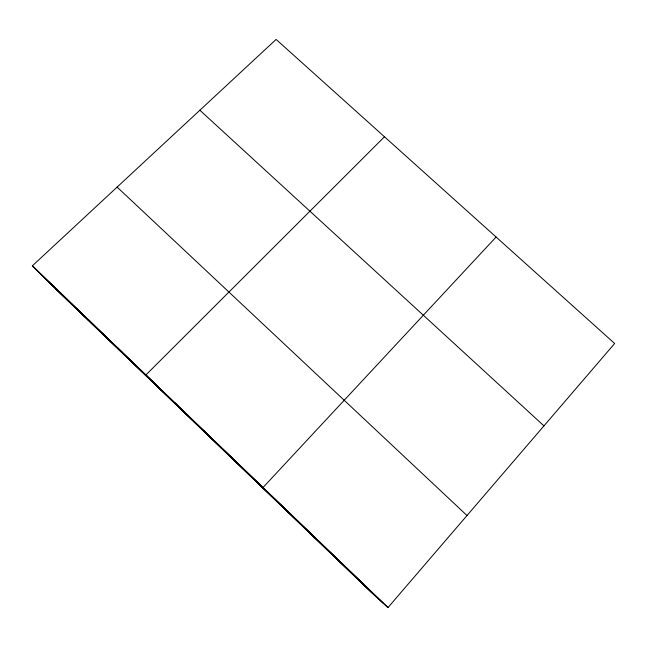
<?xml version="1.0" encoding="UTF-8"?>
<svg xmlns="http://www.w3.org/2000/svg" width="647" height="647" viewBox="0 0 647 647"><rect width="100%" height="100%" fill="white"/><g stroke="black" fill="none" stroke-linecap="round" stroke-linejoin="round"><path stroke-width="0.97" d="M387.99 607.573L614.65 343.508L276.107 39.427L32.35 265.836L62.508 295.566L370.197 591.269L387.99 607.573L32.35 265.836M496.095 237.02L262.65 487.911M384.48 136.768L145.907 374.953L161.192 390.408M286.71 510.467L287.778 511.284M310.568 533.395L312.582 535.109M334.58 556.469L337.548 559.105M358.753 579.696L362.684 583.254M199.874 110.233L543.957 425.872M117.115 187.104L467.005 515.522M40.64 274.013L383.081 603.069M48.371 281.639L378.511 598.879M55.788 288.95L374.144 594.876M60.406 292.792L67.692 300.014M88.679 319.966L94.955 326.209M117.172 347.35L122.429 352.607M174.86 402.774L178.006 406.017M204.056 430.829L206.126 433.029M233.478 459.103L234.457 460.252"/></g></svg>
